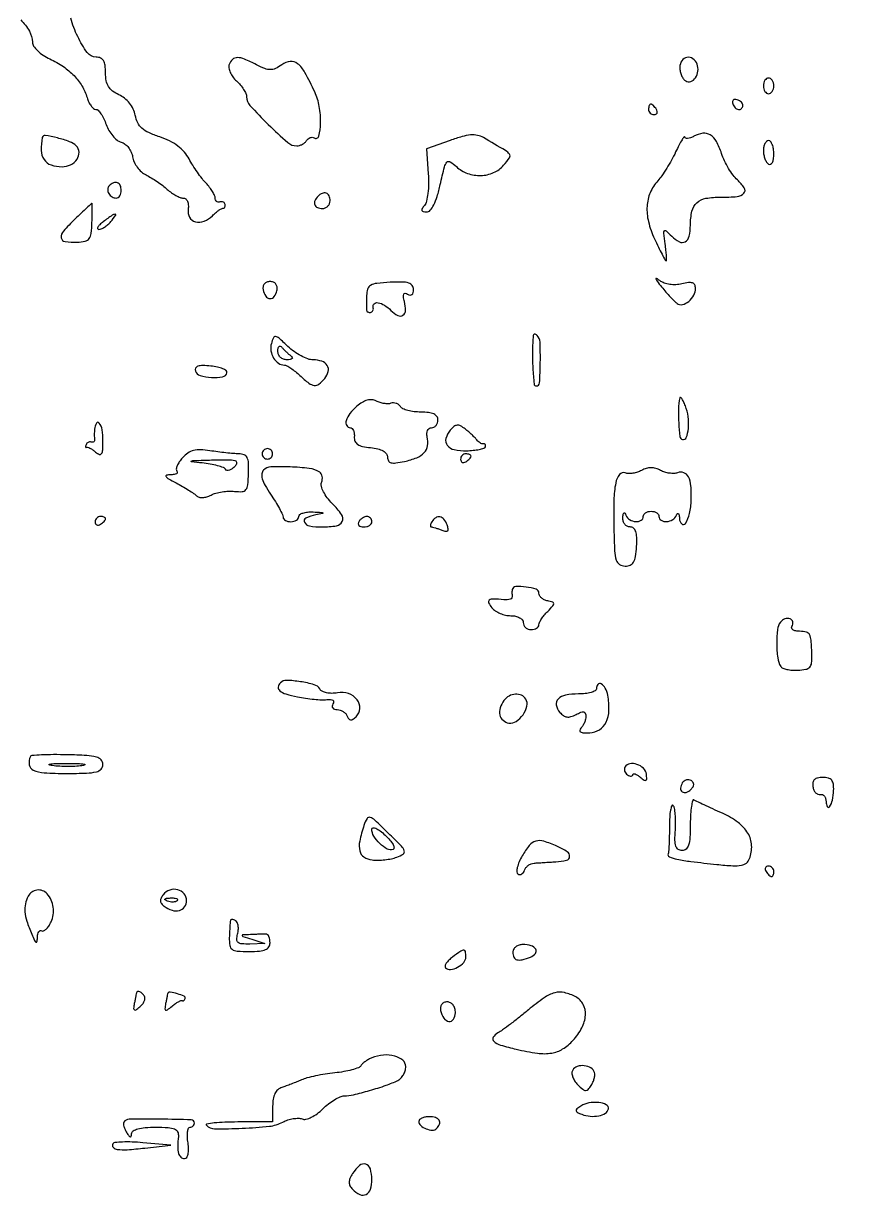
# Model space of a CAD drawing. Extents: x 0 to 5034, y 0 to 2560.
# Drawn here: x 2191.3 to 2348.9, y -0.1 to 224.5 of the extents above; entities that cross this region are included whole.
import ezdxf

# ---------------------------------------------------------------- set-up
doc = ezdxf.new("R2010")
doc.units = 0

msp = doc.modelspace()

# ---------------------------------------------------------------- linework, layer by layer
for points in [[(2033.325134, 261.316347, -0.000063), (2297.5, 260.550923, -0.001268)], [(2111, 364.633276, 0.000042), (2015.158689, 365.123298, 0.000766)], [(2190.743937, 225.128443, -0.070574), (2192.398769, 222.991081, -0.126755), (2192.977764, 220.863941, 0.149729), (2193.214694, 220.126428, 0.049025), (2193.963658, 219.24809, 0.043724), (2195.037226, 218.381058, 0.037245), (2196.302775, 217.660614, -0.037477), (2198.908625, 216.175567, -0.05271), (2200.956576, 214.456798, -0.057739), (2202.460995, 212.485597, -0.060259), (2203.449107, 210.25, 0.037564), (2203.784014, 209.38882, 0.048188), (2204.222596, 208.660937, 0.056445), (2204.69315, 208.157208, 0.178528), (2205.119407, 208, -0.201812), (2205.56521, 207.812424, -0.042906), (2206.11175, 207.148179, -0.038511), (2206.655775, 206.210555, -0.028341), (2207.114921, 205.100182, 0.046837), (2207.638814, 203.954942, 0.044921), (2208.372992, 202.909891, 0.048331), (2209.195319, 202.109299, 0.105297), (2209.978179, 201.715957, -0.100115), (2210.711533, 201.356861, -0.064365), (2211.384744, 200.686251, -0.061062), (2211.899112, 199.82191, -0.068305), (2212.165277, 198.890807, 0.074792), (2212.458523, 197.912915, 0.050148), (2213.06059, 196.910475, 0.049635), (2213.860086, 196.03534, 0.06772), (2214.743114, 195.436251, -0.021337), (2215.735227, 194.889677, -0.012803), (2216.866529, 194.161638, -0.012811), (2217.956819, 193.378245, -0.021728), (2218.821855, 192.661219, 0.030041), (2219.615316, 192.025461, 0.029861), (2220.480788, 191.487983, 0.031277), (2221.291993, 191.112509, 0.093008), (2221.891599, 191, -0.178716), (2222.343252, 190.833239, -0.114984), (2222.677818, 190.378626, -0.084548), (2222.844799, 189.686644, -0.053261), (2222.812858, 188.853863, 0.162369), (2223.085785, 187.329546, 0.206251), (2224.199794, 186.456183, 0.160164), (2225.854809, 186.554822, 0.102416), (2227.479158, 187.622015, -0.01823), (2228.073366, 188.174405, -0.023418), (2228.660172, 188.635172, -0.022269), (2229.173053, 188.967032, -0.150199), (2229.464286, 189.035714, 0.148787), (2229.660264, 189.081361, 0.125353), (2229.813259, 189.230804, 0.100934), (2229.89818, 189.46596, 0.069591), (2229.9, 189.75, 0.127463), (2229.79176, 190.016263, 0.117405), (2229.565, 190.20625, 0.103536), (2229.251308, 190.288796, 0.080654), (2228.9, 190.25, -0.110297), (2228.557014, 190.23241, -0.132333), (2228.264375, 190.367188, -0.125726), (2228.068905, 190.637591, -0.094222), (2228, 191, 0.110466), (2227.887112, 191.504728, 0.028286), (2227.485938, 192.244981, 0.027408), (2226.919823, 193.058435, 0.024798), (2226.25, 193.833978, -0.025817), (2225.472221, 194.738229, -0.01268), (2224.573437, 195.962254, -0.012545), (2223.701954, 197.283991, -0.017826), (2223, 198.503801, 0.060821), (2222.087792, 199.814477, 0.049906), (2220.829001, 200.967448, 0.045432), (2219.24556, 201.940485, 0.034803), (2217.366071, 202.714467, -0.026074), (2215.277384, 203.53229, -0.074708), (2213.972467, 204.376964, -0.096801), (2213.166892, 205.427498, -0.066042), (2212.6789, 206.855501, 0.062367), (2212.275908, 208.063603, 0.0559), (2211.575957, 209.184461, 0.055926), (2210.645482, 210.121951, 0.062554), (2209.562828, 210.78942, -0.052378), (2208.337198, 211.511142, -0.096527), (2207.558672, 212.361219, -0.092493), (2207.136443, 213.467585, -0.045059), (2207, 214.978561, 0.031014), (2206.909632, 216.434031, 0.104151), (2206.600439, 217.332109, 0.156808), (2206.040359, 217.82392, 0.102736), (2205.192448, 218, -0.240009), (2203.502712, 218.860684, -0.044431), (2201.652409, 221.949009, -0.045909), (2200.326024, 225.481184, -0.131563)]]:
    msp.add_lwpolyline(points, format="xyb")
for points in [[(2230.674428, 216.593956, 0.134474), (2230.608252, 215.928119, 0.061955), (2230.861061, 215.087185, 0.054849), (2231.368262, 214.212276, 0.05011), (2232.067439, 213.438968, -0.032668), (2232.806999, 212.676151, -0.033736), (2233.43231, 211.831292, -0.035825), (2233.868531, 211.02916, -0.107024), (2234, 210.421989, 0.187279), (2234.651961, 208.742422, 0.013557), (2238.172283, 205.094867, 0.013724), (2241.883541, 201.647245, 0.182265), (2243.60012, 201, 0.069755), (2244.137022, 201.07527, 0.052657), (2244.689933, 201.298542, 0.053386), (2245.17512, 201.627405, 0.078882), (2245.510081, 202.016312, -0.0791), (2245.811819, 202.366337, -0.090873), (2246.19424, 202.585413, -0.100774), (2246.596436, 202.641317, -0.123323), (2246.957097, 202.526516, 0.501588), (2247.853029, 202.880484, 0.062977), (2248.191998, 205.304927, 0.045957), (2247.934726, 208.566169, 0.066242), (2247.072582, 211.32522, 0.016754), (2245.187596, 215.04841, 0.095312), (2243.777391, 216.749363, 0.204646), (2242.380375, 217.15837, 0.123651), (2240.743712, 216.533043, -0.040789), (2239.528362, 215.821797, -0.113418), (2238.569292, 215.605239, -0.095064), (2237.511887, 215.812277, -0.023589), (2235.900565, 216.55142, 0.018916), (2233.59646, 217.63452, 0.098682), (2232.229642, 217.918519, 0.192559), (2231.328875, 217.566735, 0.113383)], [(2317, 216.059017, 0.051811), (2317.082438, 215.265592, 0.048325), (2317.326592, 214.486353, 0.051794), (2317.685717, 213.83473, 0.102866), (2318.111803, 213.430902, 0.232084), (2319.0864, 213.335595, 0.155335), (2319.983069, 214.041356, 0.118628), (2320.463938, 215.320371, 0.123085), (2320.300491, 216.659316, 0.147635), (2319.495746, 217.697161, 0.202189), (2318.355097, 217.951136, 0.20303), (2317.380451, 217.31184, 0.14849)], [(2333, 212.5, 0.064853), (2333.074694, 211.926543, 0.082425), (2333.29375, 211.440625, 0.098894), (2333.618646, 211.115568, 0.148195), (2334, 211, 0.148195), (2334.381354, 211.115568, 0.098894), (2334.70625, 211.440625, 0.082425), (2334.925306, 211.926543, 0.064853), (2335, 212.5, 0.064853), (2334.925306, 213.073457, 0.082425), (2334.70625, 213.559375, 0.098894), (2334.381354, 213.884432, 0.148195), (2334, 214, 0.148195), (2333.618646, 213.884432, 0.098894), (2333.29375, 213.559375, 0.082425), (2333.074694, 213.073457, 0.064853)], [(2311, 208, 0.105053), (2311.081062, 207.618444, 0.099167), (2311.311086, 207.29375, 0.09642), (2311.654762, 207.076123, 0.093332), (2312.059017, 207, 0.108972), (2312.413961, 207.078288, 0.182303), (2312.6254, 207.29375, 0.161196), (2312.656512, 207.6179, 0.082592), (2312.5, 208, 0.029505), (2312.231006, 208.382774, 0.035638), (2311.933975, 208.70625, 0.038439), (2311.65171, 208.934461, 0.151918), (2311.440983, 209, 0.210953), (2311.272352, 208.92554, 0.081139), (2311.129539, 208.70625, 0.061769), (2311.032345, 208.382849, 0.042167)], [(2327.15, 209.05, 0.104687), (2327.586752, 208.305209, 0.167686), (2328.227257, 207.955686, 0.239194), (2328.786965, 208.130242, 0.175736), (2329.075, 208.725, 0.149613), (2329.014704, 209.031991, 0.073742), (2328.775469, 209.354531, 0.062883), (2328.403407, 209.64317, 0.053161), (2327.95, 209.85, 0.089632), (2327.522225, 209.911576, 0.189618), (2327.22, 209.78, 0.189618), (2327.088424, 209.477775, 0.089632)], [(2194.875, 202.608408, 0.057732), (2194.65641, 200.110829, 0.142164), (2195.21354, 198.374415, 0.163163), (2196.546283, 197.35195, 0.082923), (2198.65383, 197, 0.114233), (2200.306532, 197.382579, 0.129903), (2201.532788, 198.443679, 0.161465), (2201.919213, 199.792834, 0.191304), (2201.382783, 200.996455, 0.105939), (2200.107073, 201.800546, 0.027134), (2197.761092, 202.5187, 0.020991), (2195.431511, 202.992951, 0.401449)], [(2273, 202.051257), (2268.5, 200.42727), (2268.818926, 195.649149, -0.021696), (2268.863651, 193.726861, -0.025177), (2268.734834, 191.901877, -0.025387), (2268.47294, 190.390472, -0.118142), (2268.084802, 189.60218, 0.03448), (2267.645218, 188.991349, 0.217811), (2267.598272, 188.620547, 0.27319), (2267.84528, 188.397511, 0.050312), (2268.481458, 188.333333, 0.220254), (2269.176056, 188.654909, 0.060007), (2269.859653, 189.689799, 0.042281), (2270.511582, 191.324981, 0.018678), (2271.104472, 193.576226, -0.005567), (2271.905116, 196.975837, -0.122251), (2272.377875, 197.871371, -0.368605), (2273.00582, 197.956966, -0.044829), (2274.19328, 197.034559, 0.101314), (2276.325815, 195.732699, 0.093624), (2278.860578, 195.325086, 0.095788), (2281.320571, 195.87068, 0.112243), (2283.244009, 197.281344, 0.027767), (2284.37113, 198.736835, 0.318623), (2284.361885, 199.421851, 0.101694), (2283.62465, 200.091917, 0.002164), (2279.371864, 202.587622, 0.084077), (2278.230728, 203.015325, 0.068813), (2276.927926, 203.085001, 0.048201), (2275.27475, 202.783651, 0.017429)], [(2319.689601, 202.846168, -0.035526), (2319.038987, 202.540521, -0.071053), (2318.486353, 202.413284, -0.126705), (2318.11881, 202.475483, -0.284494), (2317.966069, 202.70031, 0.689619), (2317.829251, 202.745793, 0.032788), (2317.43157, 202.187253, 0.019101), (2316.864436, 201.185111, 0.008607), (2316.194146, 199.830763, -0.015194), (2315.406724, 198.2911, -0.01255), (2314.47766, 196.698993, -0.012742), (2313.550907, 195.280801, -0.032829), (2312.791372, 194.321963, 0.082773), (2311.324414, 192.035293, 0.086714), (2310.709004, 189.433119, 0.075808), (2310.980673, 186.491379, 0.046642), (2312.131871, 183.201782, 0.00548), (2312.891762, 181.591053, 0.008761), (2313.579748, 180.234273, 0.003332), (2314.191028, 179.097766, 0.274246), (2314.355867, 179, 0.420528), (2314.459235, 179.105615, 0.008161), (2314.427467, 179.944917, 0.01439), (2314.34116, 180.983212, 0.008504), (2314.181497, 182.216738, -0.005277), (2313.900126, 184.285583, -0.208934), (2314.027766, 184.717534, -0.424694), (2314.349824, 184.739568, -0.012622), (2315.43531, 183.707547, 0.07377), (2316.903455, 182.618723, 0.261118), (2318.034539, 182.641323, 0.209998), (2318.782116, 183.675291, 0.05163), (2319.015313, 185.809017, -0.054534), (2319.323419, 188.484581, -0.15216), (2320.260951, 190.100905, -0.143593), (2321.991437, 190.953842, -0.04666), (2324.862765, 191.182458, 0.024403), (2327.955235, 191.290725, 0.18336), (2329.253527, 191.912248, 0.349299), (2329.345333, 192.935002, 0.063248), (2328.014064, 194.487272, -0.049626), (2327.19293, 195.393708, -0.024208), (2326.325789, 196.693064, -0.023741), (2325.546985, 198.144053, -0.0316), (2324.989277, 199.532491, 0.044408), (2323.991394, 201.844007, 0.129649), (2322.811619, 203.099917, 0.173516), (2321.394091, 203.409731, 0.095734)], [(2333, 200.059017, 0.046881), (2333.074077, 199.270704, 0.046318), (2333.29375, 198.50665, 0.050262), (2333.616444, 197.876024, 0.111412), (2334, 197.5, 0.253782), (2334.384801, 197.478234, 0.1651), (2334.712684, 197.794783, 0.083483), (2334.931329, 198.479336, 0.035659), (2335, 199.440983, 0.037227), (2334.926934, 200.420991, 0.055981), (2334.70625, 201.248289, 0.073461), (2334.383082, 201.813779, 0.230178), (2334, 202, 0.186414), (2333.618213, 201.852535, 0.089706), (2333.29375, 201.429836, 0.069539), (2333.073784, 200.801778, 0.049547)], [(2207.693853, 193.36052, 0.191124), (2207.401415, 192.683432, 0.139481), (2207.603969, 191.880661, 0.123736), (2208.230079, 191.235684, 0.139398), (2209.059017, 191, 0.156819), (2209.417907, 191.1154, 0.097386), (2209.723586, 191.440625, 0.079459), (2209.929934, 191.926402, 0.06085), (2210, 192.5, 0.103624), (2209.806289, 193.424643, 0.202875), (2209.269246, 193.932483, 0.1934), (2208.508765, 193.913511, 0.094876)], [(2247.666667, 191.333333, 0.091649), (2247.095775, 190.503522, 0.193059), (2247.066255, 189.735179, 0.206496), (2247.569797, 189.19498, 0.103678), (2248.5, 189, 0.099038), (2249.072457, 189.114514, 0.097945), (2249.559375, 189.440625, 0.097945), (2249.885486, 189.927543, 0.099038), (2250, 190.5, 0.103678), (2249.80502, 191.430203, 0.206496), (2249.264821, 191.933745, 0.193059), (2248.496478, 191.904225, 0.091649)], [(2201.114591, 186.959074, 0.022169), (2198.919877, 184.667176, 0.2087), (2198.516196, 183.397867, 0.345238), (2199.232907, 182.656409, 0.045347), (2201.573262, 182.546603, 0.045158), (2203.085017, 182.750401, 0.178336), (2203.858826, 183.254302, 0.132789), (2204.248767, 184.240345, 0.02108), (2204.396367, 186.333423, 0.002596), (2204.428798, 187.739794, 0.004334), (2204.439688, 188.923612, 0.000756), (2204.438671, 189.960578, 0.415207), (2204.398314, 190.000598, 0.187108), (2204.32794, 189.972831, 0.000342), (2203.391775, 189.106904, 0.002415), (2202.341872, 188.124975, 0.001485)], [(2206.55887, 186.468197, 0.02471), (2205.88326, 185.902629, 0.072188), (2205.501874, 185.431283, 0.229769), (2205.477506, 185.143477, 0.310313), (2205.686426, 185, 0.103938), (2206.183912, 185.104545, 0.040259), (2206.806871, 185.440625, 0.037668), (2207.444721, 185.926037, 0.038084), (2208, 186.5, 0.014927), (2208.919396, 187.677627, 0.622044), (2208.804062, 187.899208, 0.15118), (2208.250767, 187.714529, 0.00633)], [(2313.5, 173.982767, 0.008952), (2314.336601, 172.981459, 0.009361), (2315.196398, 172.025803, 0.009086), (2315.968727, 171.22858, 0.040309), (2316.466462, 170.807202, 0.219185), (2317.499499, 170.608108, 0.112996), (2318.700524, 171.212441, 0.096782), (2319.660588, 172.383756, 0.124041), (2320, 173.730853, 0.118113), (2319.843787, 174.382912, 0.199969), (2319.422908, 174.741601, 0.112472), (2318.65821, 174.808343, 0.027247), (2317.404347, 174.565349, -0.049083), (2316.243493, 174.392494, -0.048937), (2315.070022, 174.448944, -0.051887), (2314.001634, 174.72123, -0.076072), (2313.154347, 175.189707, 0.027511), (2312.53048, 175.618279, 0.682901), (2312.41176, 175.527764, 0.093685), (2312.632938, 175.08772, 0.006387)], [(2237.176676, 173.447179, 0.095633), (2237.687524, 172.225204, 0.231347), (2238.510529, 171.743606, 0.259838), (2239.318179, 172.117618, 0.110048), (2239.809629, 173.25, 0.075042), (2239.839187, 173.980358, 0.134068), (2239.620099, 174.535476, 0.143006), (2239.162207, 174.879439, 0.090288), (2238.5, 175, 0.089125), (2237.869802, 174.886768, 0.128059), (2237.407325, 174.563333, 0.131707), (2237.169492, 174.063175, 0.097115)], [(2257, 172.313139), (2257, 170.532609), (2257, 169.5, 0.157192), (2257.058843, 169.317454, 0.114794), (2257.220313, 169.17625, 0.091313), (2257.463217, 169.09902, 0.064657), (2257.75, 169.1, 0.127463), (2258.016263, 169.20824, 0.117405), (2258.20625, 169.435, 0.103536), (2258.288796, 169.748692, 0.080654), (2258.25, 170.1, -0.291088), (2258.448529, 170.751999, -0.225166), (2259.181854, 170.951606, -0.0958), (2260.41419, 170.476171, -0.056604), (2261.652048, 169.490809, 0.074037), (2262.961639, 168.520652, 0.271491), (2263.952725, 168.560727, 0.251924), (2264.454931, 169.465751, 0.067303), (2264.248596, 171.157368, -0.023353), (2264.045738, 172.11343, -0.139278), (2264.103353, 172.614887, -0.342811), (2264.371318, 172.768, -0.103411), (2264.842476, 172.597355, 0.100779), (2265.309253, 172.425541, 0.204567), (2265.681136, 172.521192, 0.165906), (2265.921701, 172.88309, 0.064551), (2266, 173.48706, 0.161228), (2265.746454, 174.252918, 0.160205), (2265.085387, 174.718579, 0.072654), (2263.811942, 174.912233, 0.014396), (2261.5, 174.859215, 0.014235), (2258.937717, 174.653313, 0.101909), (2257.761528, 174.274248, 0.190658), (2257.191073, 173.567538, 0.075725)], [(2238.74806, 163.144583, 0.103687), (2238.678024, 161.720582, 0.096339), (2239.178869, 160.346706, 0.105752), (2240.106134, 159.356098, 0.153103), (2241.241813, 159, -0.126891), (2241.694533, 158.883227, -0.021228), (2242.466951, 158.4125, -0.022078), (2243.346749, 157.765736, -0.017992), (2244.230375, 157, 0.020971), (2245.9361, 155.539542, 0.138822), (2246.963116, 155.117058, 0.199592), (2247.861671, 155.37507, 0.051156), (2248.963645, 156.456195, 0.109892), (2249.637947, 157.771191, 0.206391), (2249.460179, 158.930505, 0.17528), (2248.441564, 159.728493, 0.079543), (2246.745702, 160, -0.08772), (2245.738717, 160.178035, -0.034832), (2244.451968, 160.752075, -0.033134), (2243.117325, 161.580485, -0.035575), (2241.937107, 162.560255, 0.007472), (2240.227227, 164.150107, 0.139106), (2239.572729, 164.472469, 0.345259), (2239.135269, 164.242678, 0.041638)], [(2288.928571, 164.666667, 0.023833), (2288.753698, 161.710143, 0.017619), (2288.83172, 158.434038, 0.008787), (2289.064954, 155.395884, 0.386887), (2289.5, 155, 0.396359), (2290.120754, 155.583798, 0.011651), (2290.269753, 159.498631, 0.014435), (2290.214779, 163.38956, 0.187761), (2289.642857, 164.690476, 0.058369), (2289.391155, 164.889394, 0.147432), (2289.167857, 164.948661, 0.22461), (2289.008506, 164.866669, 0.137601)], [(2242.5, 160.776946, -0.111066), (2242.749502, 160.485745, -0.327207), (2242.71351, 160.239691, -0.159858), (2242.381294, 160.068396, -0.037587), (2241.75, 160.015313, -0.092982), (2241.077293, 160.13542, -0.098893), (2240.510203, 160.490372, -0.101386), (2240.132985, 161.027441, -0.102919), (2240, 161.666667, -0.043317), (2240.050454, 162.247958, -0.152297), (2240.220313, 162.577897, -0.297449), (2240.466001, 162.631514, -0.129577), (2240.75, 162.4283, 0.019542), (2241.109237, 162.02775, 0.01106), (2241.573437, 161.569889, 0.011028), (2242.062566, 161.128314, 0.017789)], [(2224.209551, 157.871347, 0.245953), (2225.120095, 156.99421, 0.057872), (2227.272921, 156.6274, 0.05913), (2229.405716, 156.76617, 0.290365), (2230.25, 157.55, 0.307477), (2230.113231, 157.937526, 0.061709), (2229.44041, 158.315333, 0.045988), (2228.411679, 158.629591, 0.02729), (2227.142884, 158.821347, 0.020013), (2225.597846, 158.907046, 0.082334), (2224.674135, 158.768473, 0.196384), (2224.253026, 158.413031, 0.203667)], [(2316.980053, 152.75, 0.041416), (2316.737249, 150.55967, 0.022626), (2316.784923, 147.855376, 0.014081), (2317.017512, 145.307382, 0.29696), (2317.483684, 144.75, 0.398327), (2318.235953, 145.123819, 0.066093), (2318.622689, 146.857372, 0.052783), (2318.581709, 149.137811, 0.064629), (2318.049533, 151.200339, 0.015646), (2317.684402, 152.033854, 0.039997), (2317.354735, 152.604162, 0.115578), (2317.121385, 152.815775, 0.509244)], [(2255.119708, 151.103822, 0.048433), (2253.797129, 149.711059, 0.093113), (2253.092699, 148.348257, 0.198923), (2253.187182, 147.419072, 0.275882), (2253.888889, 147, -0.19719), (2254.217201, 146.865282, -0.097087), (2254.475868, 146.485938, -0.072417), (2254.626653, 145.919827, -0.04877), (2254.638889, 145.25, 0.119282), (2254.770977, 144.422261, 0.148451), (2255.264947, 143.824282, 0.093745), (2256.212358, 143.425207, 0.028909), (2257.75, 143.186642, -0.033122), (2259.147232, 142.957801, -0.071155), (2260.162412, 142.563314, -0.10427), (2260.778662, 142.022288, -0.162026), (2261, 141.357186, 0.131034), (2261.184471, 140.665365, 0.204033), (2261.669649, 140.298755, 0.096344), (2262.59248, 140.250307, 0.018501), (2264.25, 140.546177, 0.041318), (2266.606956, 141.265538, 0.111682), (2268.040941, 142.24923, 0.149322), (2268.675127, 143.559943, 0.097659), (2268.606623, 145.25, -0.067061), (2268.53861, 145.919174, -0.101777), (2268.674599, 146.485938, -0.130201), (2268.988722, 146.860936, -0.154861), (2269.426953, 147, 0.120239), (2269.899788, 147.115374, 0.100704), (2270.302501, 147.440625, 0.091875), (2270.572972, 147.927079, 0.08123), (2270.666667, 148.5, 0.158753), (2270.451375, 149.160983, 0.128567), (2269.870947, 149.635472, 0.078864), (2268.868793, 149.915177, 0.028702), (2267.39235, 150, -0.029725), (2266.091188, 150.077423, -0.035814), (2264.888734, 150.309256, -0.038669), (2263.933523, 150.646461, -0.151279), (2263.467376, 151.052786, 0.091637), (2263.131423, 151.423433, 0.078674), (2262.667581, 151.67363, 0.078814), (2262.149946, 151.768006, 0.092535), (2261.658359, 151.687914, -0.084299), (2261.09782, 151.587156, -0.039659), (2260.36137, 151.638515, -0.037825), (2259.579056, 151.817168, -0.043451), (2258.869708, 152.106245, 0.095779), (2258.021659, 152.352723, 0.0885), (2257.117493, 152.275988, 0.072613), (2256.151407, 151.860481, 0.040848)], [(2204.881579, 146.75, 0.012922), (2204.844913, 146.21645, 0.010693), (2204.83273, 145.646875, 0.01084), (2204.844069, 145.123931, 0.028319), (2204.881579, 144.75, -0.103034), (2204.868579, 144.483506, -0.163194), (2204.744901, 144.29375, -0.156436), (2204.527132, 144.21196, -0.092935), (2204.25, 144.25, 0.099038), (2203.944686, 144.288153, 0.097945), (2203.646875, 144.20625, 0.097945), (2203.402666, 144.017143, 0.099038), (2203.25, 143.75, 0.029259), (2203.176492, 143.477248, 0.09908), (2203.175165, 143.29375, 0.30231), (2203.24039, 143.227477, 0.210921), (2203.346305, 143.25, -0.24944), (2203.562481, 143.279665, -0.032317), (2204.003219, 143.084355, -0.031492), (2204.53336, 142.763167, -0.021266), (2205.096305, 142.335037, 0.076794), (2205.812094, 141.90652, 0.364791), (2206.232523, 142.042788, 0.127893), (2206.455157, 142.753986, 0.012243), (2206.5, 144.585037, 0.040395), (2206.33475, 146.627119, 0.120691), (2205.790596, 147.908047, 0.536881), (2205.244653, 147.877132, 0.109015)], [(2273.020803, 146.525066, 0.105875), (2272.19052, 144.937076, 0.23913), (2272.45112, 143.642504, 0.175043), (2273.79566, 142.806776, 0.059505), (2276.122054, 142.595221, 0.017912), (2277.434319, 142.679324, 0.026014), (2278.581166, 142.854812, 0.024135), (2279.471607, 143.084189, 0.230373), (2279.75, 143.345221, 0.087133), (2279.797066, 143.588768, 0.155096), (2279.739092, 143.782569, 0.169945), (2279.585387, 143.895989, 0.108443), (2279.361803, 143.91459, -0.114634), (2279.072999, 143.942176, -0.054283), (2278.73136, 144.099671, -0.04973), (2278.393163, 144.351367, -0.049921), (2278.111803, 144.66459, 0.034832), (2277.768836, 145.070342, 0.011095), (2277.204629, 145.625408, 0.011014), (2276.546739, 146.217748, 0.012063), (2275.882679, 146.762331, 0.040054), (2274.990938, 147.349989, 0.147385), (2274.337627, 147.489201, 0.154621), (2273.734952, 147.241802, 0.045465)], [(2221.736207, 141.261006, 0.034561), (2221.118448, 140.475576, 0.051377), (2220.703403, 139.706195, 0.065427), (2220.53104, 139.061841, 0.233117), (2220.664485, 138.668848, -0.252884), (2220.739582, 138.417208, -0.220881), (2220.573838, 138.194665, -0.09007), (2220.107957, 138.042231, -0.033349), (2219.416667, 137.993839, 0.059828), (2218.680605, 137.903048, 0.525323), (2218.583533, 137.646055, 0.11248), (2219.052188, 137.217673, 0.009491), (2220.5, 136.43136, -0.009952), (2221.71476, 135.770165, -0.010407), (2222.884064, 135.070562, -0.01013), (2223.867969, 134.425593, -0.044514), (2224.403196, 133.984325, 0.13112), (2224.899052, 133.701935, 0.075682), (2225.586394, 133.628898, 0.063619), (2226.385169, 133.767888, 0.04805), (2227.207804, 134.111214, -0.054609), (2228.122448, 134.478961, -0.02945), (2229.310585, 134.737539, -0.02896), (2230.566453, 134.860382, -0.040158), (2231.696136, 134.814409, 0.043799), (2233.17253, 134.765075, 0.216148), (2233.892857, 135.13998, 0.143458), (2234.254439, 136.044755, 0.016579), (2234.391528, 138.250598, 0.018807), (2234.374043, 140.261215, 0.105308), (2234.102849, 141.296696, 0.188375), (2233.516658, 141.82385, 0.088941), (2232.5, 142.011604, -0.018788), (2231.493217, 142.054696, -0.006643), (2230.055964, 142.189667, -0.006583), (2228.479475, 142.379897, -0.007689), (2226.988389, 142.603163, 0.030247), (2225.182353, 142.790818, 0.073443), (2223.852765, 142.652624, 0.087778), (2222.766349, 142.160542, 0.058774)], [(2237, 142, 0.099038), (2237.076342, 141.618362, 0.097945), (2237.29375, 141.29375, 0.097945), (2237.618362, 141.076342, 0.099038), (2238, 141, 0.099038), (2238.381638, 141.076342, 0.097945), (2238.70625, 141.29375, 0.097945), (2238.923658, 141.618362, 0.099038), (2239, 142, 0.099038), (2238.923658, 142.381638, 0.097945), (2238.70625, 142.70625, 0.097945), (2238.381638, 142.923658, 0.099038), (2238, 143, 0.099038), (2237.618362, 142.923658, 0.097945), (2237.29375, 142.70625, 0.097945), (2237.076342, 142.381638, 0.099038)], [(2275, 140.940983, 0.108972), (2275.078288, 140.586039, 0.182303), (2275.29375, 140.3746, 0.161196), (2275.6179, 140.343488, 0.082592), (2276, 140.5, 0.029505), (2276.382774, 140.768994, 0.035638), (2276.70625, 141.066025, 0.038439), (2276.934461, 141.34829, 0.151918), (2277, 141.559017, 0.210953), (2276.92554, 141.727648, 0.081139), (2276.70625, 141.870461, 0.061769), (2276.382849, 141.967655, 0.042167), (2276, 142, 0.105053), (2275.618444, 141.918938, 0.099167), (2275.29375, 141.688914, 0.09642), (2275.076123, 141.345238, 0.093332)], [(2231.789427, 139.610665, -0.047859), (2231.258143, 139.138041, -0.080883), (2230.728082, 138.868806, -0.119485), (2230.285116, 138.837428, -0.213616), (2229.987024, 139.036169, 0.165794), (2229.566399, 139.376548, 0.021688), (2228.453546, 139.731027, 0.023304), (2227.05138, 140.042227, 0.017558), (2225.487024, 140.257401, -0.004743), (2223.434041, 140.486357, -0.805558), (2223.421728, 140.616954, -0.068524), (2224.067059, 140.728876, -0.001466), (2227.289427, 140.831897, -0.006296), (2230.496567, 140.884615, -0.067313), (2231.785212, 140.715382, -0.362547), (2232.087253, 140.283392, -0.167203)], [(2237.268781, 138.868781, 0.169445), (2236.929123, 138.165091, 0.099048), (2237.008031, 137.221796, 0.059139), (2237.539661, 135.961037, 0.019763), (2238.598808, 134.259261, -0.01044), (2239.51841, 132.841313, -0.013701), (2240.29465, 131.50754, -0.011198), (2240.88137, 130.373016, -0.114213), (2241, 129.860453, 0.169985), (2241.114928, 129.532167, 0.094401), (2241.440625, 129.252758, 0.074982), (2241.926205, 129.063791, 0.055417), (2242.5, 129, 0.064853), (2243.073457, 129.074694, 0.082425), (2243.559375, 129.29375, 0.098894), (2243.884432, 129.618646, 0.148195), (2244, 130, -0.249675), (2244.198864, 130.373419, -0.072061), (2244.807813, 130.666247, -0.053976), (2245.696565, 130.843178, -0.034549), (2246.75, 130.863818, -0.002047), (2248.401331, 130.775265, -0.200802), (2248.607621, 130.674595, -0.574721), (2248.568679, 130.558172, -0.00362), (2247.25, 130.294267, 0.059158), (2245.372156, 129.695937, 0.429582), (2245.095388, 128.894897, 0.237414), (2246.071542, 128.189461, 0.039916), (2248.440983, 128, 0.039091), (2251.249873, 128.219939, 0.254496), (2252.33533, 129.053178, 0.265147), (2252.200675, 130.386171, 0.041613), (2250.429188, 132.479903, -0.035132), (2249.470848, 133.583286, -0.043051), (2248.747017, 134.740689, -0.048569), (2248.334537, 135.786223, -0.162692), (2248.366402, 136.512445, 0.065014), (2248.507655, 137.098375, 0.07141), (2248.486722, 137.681864, 0.080681), (2248.313004, 138.173812, 0.129912), (2248.008926, 138.494483, 0.107205), (2246.017749, 139.198791, 0.022891), (2242.338017, 139.496061, 0.019296), (2238.665538, 139.482288, 0.187932)], [(2309.663438, 138.831527, -0.048058), (2308.880905, 138.487533, -0.041403), (2308.006995, 138.277962, -0.04344), (2307.17592, 138.223214, -0.086556), (2306.530961, 138.349746, 0.333721), (2305.438065, 138.03809, 0.113325), (2304.716629, 136.436029, 0.044523), (2304.359913, 133.159517, 0.009828), (2304.361039, 127.502104, 0.006855), (2304.498645, 123.403847, 0.062401), (2304.803811, 121.646259, 0.176922), (2305.428642, 120.818811, 0.144174), (2306.5, 120.502104, 0.095929), (2307.505264, 120.695667, 0.165729), (2308.144234, 121.244842, 0.098142), (2308.51657, 122.308565, 0.021422), (2308.707849, 124.25, 0.020792), (2308.732318, 126.024164, 0.073623), (2308.534841, 127.142572, 0.13973), (2308.110072, 127.764238, 0.17519), (2307.457849, 128, -0.121071), (2306.908079, 128.135103, -0.105769), (2306.451434, 128.514062, -0.096173), (2306.159112, 129.081658, -0.082415), (2306.078947, 129.75, -0.021021), (2306.137165, 130.416573, -0.185333), (2306.275306, 130.672067, -0.449116), (2306.45138, 130.648042, -0.051902), (2306.662281, 130.25, 0.161605), (2307.378475, 129.406519, 0.118456), (2308.555724, 129.028666, 0.152487), (2309.579683, 129.266132, 0.266094), (2310, 130, -0.148195), (2310.115568, 130.381354, -0.098894), (2310.440625, 130.70625, -0.082425), (2310.926543, 130.925306, -0.064853), (2311.5, 131, -0.064853), (2312.073457, 130.925306, -0.082425), (2312.559375, 130.70625, -0.098894), (2312.884432, 130.381354, -0.148195), (2313, 130, 0.266094), (2313.420317, 129.266132, 0.152487), (2314.444276, 129.028666, 0.118456), (2315.621525, 129.406519, 0.161605), (2316.337719, 130.25, -0.089447), (2316.535525, 130.564144, -0.454539), (2316.717133, 130.56, -0.140713), (2316.860666, 130.234354, -0.023778), (2316.921053, 129.55, 0.194539), (2317.366406, 128.5653, 0.475149), (2318.047826, 128.651177, 0.084586), (2318.845998, 130.595587, 0.045826), (2319.179951, 133.166707, 0.0296), (2319.121078, 135.891018, 0.097072), (2318.635596, 137.61612, 0.192428), (2317.753827, 138.393751, 0.17911), (2316.546116, 138.379323, -0.084617), (2315.880091, 138.245993, -0.042344), (2315.019943, 138.294121, -0.040442), (2314.114371, 138.497929, -0.047332), (2313.302318, 138.838204, 0.055518), (2312.382592, 139.206061, 0.067951), (2311.465724, 139.32953, 0.068712), (2310.557551, 139.202435, 0.058555)], [(2205, 128.940983, 0.108972), (2205.078288, 128.586039, 0.182303), (2205.29375, 128.3746, 0.161196), (2205.6179, 128.343488, 0.082592), (2206, 128.5, 0.029505), (2206.382774, 128.768994, 0.035638), (2206.70625, 129.066025, 0.038439), (2206.934461, 129.34829, 0.151918), (2207, 129.559017, 0.210953), (2206.92554, 129.727648, 0.081139), (2206.70625, 129.870461, 0.061769), (2206.382849, 129.967655, 0.042167), (2206, 130, 0.105053), (2205.618444, 129.918938, 0.099167), (2205.29375, 129.688914, 0.09642), (2205.076123, 129.345238, 0.093332)], [(2255.5, 129, 0.139169), (2255.392057, 128.620352, 0.191142), (2255.521475, 128.29375, 0.138808), (2255.889346, 128.073267, 0.066118), (2256.440983, 128, 0.062283), (2257.037096, 128.074545, 0.080552), (2257.542039, 128.29375, 0.097988), (2257.879982, 128.618621, 0.153634), (2258, 129, 0.092995), (2257.928382, 129.381732, 0.096318), (2257.723586, 129.70625, 0.099231), (2257.418051, 129.923444, 0.105429), (2257.059017, 130, 0.089642), (2256.653442, 129.926698, 0.053229), (2256.2129, 129.70625, 0.051032), (2255.806203, 129.382515, 0.06081)], [(2269.5, 129, 0.033138), (2269.296571, 128.61614, 0.070413), (2269.2037, 128.29375, 0.136025), (2269.231122, 128.084818, 0.30111), (2269.359196, 128, -0.062138), (2269.634806, 127.965616, -0.009723), (2270.16422, 127.820419, -0.010686), (2270.784617, 127.622718, -0.009136), (2271.429553, 127.388659, 0.039372), (2272.167222, 127.170373, 0.257249), (2272.523931, 127.278601, 0.251847), (2272.627776, 127.640817, 0.038064), (2272.404352, 128.388659, 0.074495), (2271.798782, 129.458374, 0.176678), (2271.033586, 129.935144, 0.207053), (2270.229684, 129.771453, 0.102358)], [(2284.881579, 116, 0.044605), (2284.845695, 115.751488, 0.017782), (2284.839254, 115.406993, 0.01743), (2284.85863, 115.032693, 0.020992), (2284.903786, 114.68338, -0.233229), (2284.816158, 114.387283, -0.11392), (2284.482518, 114.160038, -0.075058), (2283.940964, 114.038231, -0.043431), (2283.272207, 114.048534, 0.015202), (2281.275359, 114.192177, 0.161282), (2280.501488, 113.970987, 0.376499), (2280.369982, 113.461115, 0.056303), (2281, 112.5, 0.077115), (2281.649764, 111.925329, 0.044437), (2282.57761, 111.440625, 0.043151), (2283.620767, 111.110678, 0.055078), (2284.622445, 111, -0.053689), (2285.535311, 110.901696, -0.074273), (2286.304208, 110.6098, -0.094417), (2286.818517, 110.177154, -0.172467), (2287, 109.666667, 0.111732), (2287.115099, 109.158026, 0.100101), (2287.440625, 108.725, 0.094518), (2287.927262, 108.434507, 0.087646), (2288.5, 108.333333, 0.058402), (2289.073686, 108.400571, 0.077507), (2289.559375, 108.599107, 0.096186), (2289.884773, 108.892978, 0.16253), (2290, 109.238095, -0.116014), (2290.107563, 109.695434, -0.028565), (2290.493087, 110.370164, -0.027704), (2291.036084, 111.112381, -0.024604), (2291.678593, 111.821429, 0.010058), (2292.692602, 112.87706, 0.188479), (2292.857185, 113.298157, 0.330021), (2292.64579, 113.583549, 0.026367), (2291.678593, 113.823324, -0.064157), (2291.036882, 114.034858, -0.070795), (2290.493087, 114.39732, -0.080214), (2290.126413, 114.849419, -0.131082), (2290, 115.323324, 0.326245), (2289.472459, 116.045773, 0.04451), (2287.536156, 116.479588, 0.044709), (2285.559683, 116.562814, 0.334434)], [(2336.254988, 109.73899, 0.140096), (2335.684165, 108.337006, 0.029065), (2335.549379, 105.652403, 0.030441), (2335.73671, 102.934288, 0.106374), (2336.32216, 101.287752, 0.16113), (2336.708792, 100.963608, 0.039583), (2337.512223, 100.715898, 0.03646), (2338.5263, 100.56569, 0.029487), (2339.626895, 100.548951, 0.036403), (2341.101291, 100.721533, 0.155439), (2341.870236, 101.139322, 0.161688), (2342.238878, 101.914145, 0.040269), (2342.3, 103.335172, 0.007734), (2342.142696, 106.301789, 0.100273), (2341.850801, 107.363413, 0.221522), (2341.23163, 107.850531, 0.057712), (2339.940983, 108, -0.044221), (2339.192004, 108.066371, -0.096188), (2338.655805, 108.273452, -0.17435), (2338.416021, 108.5791, -0.221933), (2338.457295, 108.930902, 0.19079), (2338.61339, 109.805959, 0.260301), (2338.101737, 110.401444, 0.183511), (2337.129926, 110.390454, 0.133654)], [(2240.475661, 98.142328, 0.168459), (2240.083068, 97.332936, 0.255376), (2240.368196, 96.623673, 0.10016), (2241.526951, 96.007325, 0.021388), (2243.75, 95.448155, 0.014163), (2245.322099, 95.169665, 0.013204), (2246.94461, 94.973041, 0.013312), (2248.394842, 94.874902, 0.042952), (2249.359311, 94.918241, -0.043341), (2250.079887, 94.950059, -0.143476), (2250.524914, 94.798865, -0.252889), (2250.675646, 94.496831, -0.13101), (2250.550294, 94.081377, 0.115835), (2250.41258, 93.669856, 0.185487), (2250.511769, 93.317654, 0.155767), (2250.843351, 93.080723, 0.078001), (2251.35765, 93, -0.077664), (2251.956029, 92.90649, -0.066033), (2252.534487, 92.632812, -0.067934), (2253.006155, 92.227856, -0.093836), (2253.291667, 91.75, 0.066934), (2253.576131, 91.210351, 0.225732), (2253.915476, 91.021429, 0.169564), (2254.350393, 91.142715, 0.03645), (2254.967641, 91.642641, 0.192616), (2255.699098, 93.210195, 0.180147), (2255.174111, 94.904634, 0.146943), (2253.531772, 96.082277, 0.130525), (2251.429041, 96.231186, -0.043772), (2250.332868, 96.119658, -0.055854), (2249.322716, 96.218649, -0.065792), (2248.515522, 96.504793, -0.137139), (2248.028836, 96.953343, 0.186961), (2246.945769, 97.772547, 0.030455), (2244.325247, 98.350364, 0.029777), (2241.662551, 98.608379, 0.208563)], [(2301, 97, -0.275259), (2300.770364, 96.614478, -0.053437), (2299.989211, 96.29375, -0.043243), (2298.877484, 96.072564, -0.027497), (2297.559017, 96, 0.045095), (2295.089756, 95.776842, 0.151823), (2293.668861, 95.034211, 0.254915), (2293.330808, 93.895769, 0.121131), (2294.018915, 92.477208, 0.065097), (2294.685654, 91.858486, 0.121205), (2295.367144, 91.588801, 0.109772), (2296.143193, 91.653427, 0.047447), (2297.105005, 92.056197, -0.025634), (2298.037006, 92.495125, -0.140079), (2298.585074, 92.555956, -0.262713), (2298.891311, 92.307491, -0.094116), (2299, 91.735184, -0.061225), (2298.928337, 91.152137, -0.039095), (2298.711466, 90.503676, -0.038897), (2298.393863, 89.891606, -0.05731), (2298.017756, 89.417756, 0.162722), (2297.817179, 89.015732, 0.322207), (2297.974629, 88.715678, 0.105615), (2298.599147, 88.553749, 0.021753), (2299.743038, 88.554035, 0.133757), (2301.593658, 89.146192, 0.138044), (2302.861798, 90.589675, 0.104174), (2303.411377, 92.846475, 0.054111), (2303.187819, 95.75, 0.07197), (2302.719793, 97.122427, 0.145863), (2301.939199, 97.940385, 0.361767), (2301.302817, 97.827766, 0.177171)], [(2283.311092, 94.75, 0.082988), (2282.577636, 93.327318, 0.132522), (2282.513904, 91.969423, 0.162788), (2283.124188, 90.949823, 0.141679), (2284.261285, 90.432157, 0.185809), (2285.649575, 90.745083, 0.092488), (2286.95901, 92.02392, 0.094133), (2287.702983, 93.667508, 0.200348), (2287.487227, 95.020667, 0.149347), (2286.660815, 95.746539, 0.122847), (2285.500808, 95.957321, 0.111069), (2284.28292, 95.59925, 0.105896)], [(2192.58889, 84, 0.142704), (2192.387311, 82.442406, 0.249951), (2193.148608, 81.429784, 0.094645), (2195.231605, 80.903346, 0.014706), (2199.5, 80.777778, 0.007496), (2203.363986, 80.835709, 0.052558), (2205.228504, 81.088963, 0.141697), (2206.146873, 81.616667, 0.194326), (2206.5, 82.490951, 0.192961), (2206.14918, 83.366147, 0.136563), (2205.229353, 83.913621, 0.052915), (2203.382432, 84.211104, 0.008091), (2199.653755, 84.352062, 0.006897), (2197.013633, 84.372687, 0.010953), (2194.754375, 84.309668, 0.005058), (2192.867459, 84.196491, 0.279068)], [(2202.767909, 82.285474, -0.024559), (2201.487453, 82.154945, -0.012695), (2199.878422, 82.111345, -0.01259), (2198.218327, 82.150328, -0.018638), (2196.767909, 82.275269, -0.069146), (2196.205163, 82.425738, -0.756877), (2196.222448, 82.564056, -0.031761), (2197.352754, 82.662864, -0.005499), (2199.5, 82.690131, -0.005888), (2201.655786, 82.668409, -0.025342), (2202.934948, 82.575472, -0.556092), (2203.000181, 82.434198, -0.212532)], [(2306.487659, 81.980032, 0.11997), (2306.367385, 81.61064, 0.100694), (2306.418751, 81.200977, 0.091961), (2306.634841, 80.813618, 0.08142), (2306.983688, 80.510081, 0.047815), (2307.373526, 80.317898, 0.1041), (2307.701458, 80.266654, 0.181382), (2307.913567, 80.359172, 0.202874), (2308, 80.563428, -0.353955), (2308.124404, 80.717145, -0.137514), (2308.417039, 80.698598, -0.062113), (2308.874209, 80.471711, -0.027003), (2309.419707, 80.066637, 0.020745), (2310.169066, 79.495504, 0.26771), (2310.506256, 79.466229, 0.30414), (2310.670821, 79.738446, 0.024748), (2310.586578, 80.611064, 0.163003), (2310.00755, 81.754093, 0.114599), (2308.769116, 82.514298, 0.126144), (2307.413431, 82.611221, 0.212524)], [(2317.468963, 78.949781, 0.116221), (2317.141241, 77.967994, 0.258096), (2317.448742, 77.268926, 0.251496), (2318.214666, 77.146534, 0.113251), (2319.103799, 77.703799, 0.053431), (2319.515485, 78.214314, 0.136091), (2319.655459, 78.664644, 0.169261), (2319.531428, 79.059296, 0.094625), (2319.156231, 79.403444, 0.105525), (2318.716563, 79.560607, 0.099247), (2318.240657, 79.529717, 0.096292), (2317.801911, 79.315254, 0.09291)], [(2342.47132, 78.25, 0.062947), (2342.667125, 77.599475, 0.08443), (2343.007374, 77.0875, 0.10429), (2343.434207, 76.790478, 0.156324), (2343.882837, 76.75, -0.15482), (2344.307845, 76.712911, -0.127892), (2344.671833, 76.436979, -0.100389), (2344.916748, 75.951994, -0.066982), (2345, 75.333333, 0.127346), (2345.237994, 74.414051, 0.560836), (2345.682644, 74.395414, 0.095413), (2346.222979, 75.672765, 0.041571), (2346.456921, 77.507233, 0.042765), (2346.405313, 78.743219, 0.143331), (2346.084066, 79.478457, 0.161458), (2345.444743, 79.873945, 0.058525), (2344.371506, 80, 0.050343), (2343.387168, 79.90064, 0.136609), (2342.768365, 79.584174, 0.165841), (2342.472306, 79.039435, 0.084143)], [(2319, 71.059017, -0.013298), (2318.931914, 68.499512, -0.062303), (2318.672096, 67.05227, -0.135634), (2318.181224, 66.289302, -0.184417), (2317.423531, 66, -0.152533), (2316.687466, 66.229897, -0.16396), (2316.238693, 66.832262, -0.079543), (2316.058966, 67.971092, -0.017464), (2316.132796, 69.957402, 0.017693), (2316.190333, 71.524692, 0.022959), (2316.126248, 72.960664, 0.021576), (2315.969667, 74.125222, 0.153335), (2315.709265, 74.624069, 0.541487), (2315.436941, 74.566831, 0.048467), (2315.208346, 73.754154, 0.030038), (2315.049871, 72.409146, 0.014308), (2315, 70.666667, -0.004962), (2314.981786, 68.831417, -0.006774), (2314.926562, 67.178524, -0.004618), (2314.848929, 65.798139, -0.074981), (2314.75, 65.345329, 0.409266), (2314.986351, 64.804724, 0.042651), (2316.447043, 64.35855, 0.022353), (2319.123351, 63.908774, 0.004122), (2324.095104, 63.341749, 0.010555), (2327.147966, 63.084073, 0.059905), (2328.773705, 63.176141, 0.126602), (2329.733003, 63.613893, 0.131862), (2330.344212, 64.45462, 0.105034), (2330.746144, 66.991865, 0.12255), (2330.035845, 69.320382, 0.099949), (2328.153715, 71.384979, 0.052177), (2325.13468, 73.146189, -0.001687), (2323.304876, 73.979215, -0.002219), (2321.641125, 74.752392, -0.001612), (2320.251858, 75.410999, -0.021256), (2319.75, 75.677665, 0.489588), (2319.457889, 75.561113, 0.02991), (2319.220313, 74.502589, 0.026282), (2319.053373, 72.968983, 0.01397)], [(2256.491595, 70.820944, 0.028259), (2255.670987, 67.823631, 0.110798), (2255.689983, 65.917806, 0.191017), (2256.485753, 64.774737, 0.117728), (2258.045544, 64.203986, 0.034543), (2259.177254, 64.150363, 0.022234), (2260.488466, 64.237255, 0.022342), (2261.769952, 64.437897, 0.038601), (2262.807056, 64.732922, 0.056807), (2264.008939, 65.340122, 0.346264), (2264.215215, 65.956764, 0.108395), (2263.648991, 66.860275, 0.005385), (2261.153737, 69.34988, 0.004903), (2258.552011, 71.841026, 0.11253), (2257.668178, 72.358599, 0.353588), (2257.074795, 72.125651, 0.048346)], [(2262.068393, 66.189464, -0.212785), (2260.955323, 66.298408, -0.062356), (2259.545892, 67.350935, -0.060959), (2258.380363, 68.783303, -0.141247), (2258, 70.102885, -0.376539), (2258.226962, 70.361535, -0.13976), (2258.746184, 70.284441, -0.058369), (2259.568059, 69.789853, -0.023968), (2260.559465, 68.944136, -0.026411), (2261.46704, 67.99648, -0.052512), (2262.058492, 67.143098, -0.090795), (2262.267912, 66.511229, -0.361629)], [(2286.809335, 65.016023, 0.027788), (2286.223724, 63.839214, 0.042995), (2285.866534, 62.762251, 0.052468), (2285.756554, 61.917537, 0.266517), (2285.973925, 61.516115, 0.138605), (2286.332368, 61.413773, 0.130628), (2286.700539, 61.51058, 0.108551), (2287.022789, 61.800807, 0.075048), (2287.246509, 62.239528, -0.089068), (2287.511813, 62.725836, -0.064628), (2287.95781, 63.153687, -0.0634), (2288.508603, 63.461004, -0.077793), (2289.08192, 63.593444, -0.002047), (2289.810845, 63.642838, -0.000661), (2290.891251, 63.710173, -0.000659), (2292.09315, 63.781896, -0.000739), (2293.25, 63.847686, 0.04411), (2295.29319, 64.1429, 0.329007), (2295.890089, 64.846645, 0.273179), (2295.431441, 65.759449, 0.036093), (2293.452947, 66.839485, 0.03284), (2290.971065, 67.778976, 0.141964), (2289.411089, 67.801084, 0.155695), (2288.162436, 66.988736, 0.041974)], [(2333.5, 62, 0.029505), (2333.768994, 61.617226, 0.035638), (2334.066025, 61.29375, 0.038439), (2334.34829, 61.065539, 0.151918), (2334.559017, 61, 0.210953), (2334.727648, 61.07446, 0.081139), (2334.870461, 61.29375, 0.061769), (2334.967655, 61.617151, 0.042167), (2335, 62, 0.105053), (2334.918938, 62.381556, 0.099167), (2334.688914, 62.70625, 0.09642), (2334.345238, 62.923877, 0.093332), (2333.940983, 63, 0.108972), (2333.586039, 62.921712, 0.182303), (2333.3746, 62.70625, 0.161196), (2333.343488, 62.3821, 0.082592)], [(2192.159716, 57.240048, 0.067336), (2191.637629, 55.777472, 0.075739), (2191.55231, 54.287687, 0.05524), (2191.924804, 52.490316, 0.019115), (2192.842163, 50, 0.008979), (2193.370051, 48.78254, 0.146166), (2193.659789, 48.450431, 0.535539), (2193.858488, 48.53921, 0.03307), (2193.936614, 49.309017, -0.042095), (2194.015658, 49.969191, -0.088402), (2194.206507, 50.447499, -0.159503), (2194.471196, 50.669748, -0.238286), (2194.766389, 50.64438, 0.253688), (2195.13492, 50.623469, 0.07979), (2195.606509, 50.945724, 0.057503), (2196.104673, 51.540517, 0.035759), (2196.550166, 52.335363, 0.145039), (2196.979513, 55.151478, 0.149437), (2195.795822, 57.709117, 0.247274), (2193.857284, 58.4296, 0.245904)], [(2218.031357, 57.537783, 0.059128), (2217.617012, 56.897852, 0.138195), (2217.514766, 56.341767, 0.14386), (2217.718811, 55.828785, 0.066181), (2218.237669, 55.321326, 0.084789), (2219.728649, 54.558422, 0.139054), (2221.136446, 54.519784, 0.17962), (2222.119686, 55.198749, 0.153949), (2222.5, 56.404671, 0.170357), (2222.035883, 57.727331, 0.163308), (2220.838942, 58.498071, 0.147205), (2219.317217, 58.431108, 0.136281)], [(2220.729167, 56.395833, -0.126455), (2220.402231, 56.202593, -0.060344), (2219.916927, 56.123424, -0.05415), (2219.359369, 56.160852, -0.051402), (2218.8125, 56.316886, -0.054073), (2218.395823, 56.538436, -0.470617), (2218.37858, 56.720685, -0.168741), (2218.670344, 56.862007, -0.018894), (2219.416667, 56.921053, -0.028489), (2220.112848, 56.910055, -0.077125), (2220.592839, 56.799335, -0.208169), (2220.77538, 56.614691, -0.296942)], [(2230.9, 52.559017, 0.026029), (2230.855788, 52.20707, 0.002749), (2230.8, 51.380878, 0.003393), (2230.745607, 50.395374, 0.002717), (2230.7, 49.333333, 0.044224), (2230.777752, 47.807346, 0.209415), (2231.226404, 47.079114, 0.136619), (2232.202309, 46.740241, 0.015666), (2234.55, 46.666667, 0.019466), (2236.5096, 46.742987, 0.080529), (2237.6575, 47.022152, 0.152939), (2238.27032, 47.541265, 0.142062), (2238.5, 48.333333, 0.043059), (2238.444951, 48.97138, 0.062763), (2238.279687, 49.510417, 0.082352), (2238.036727, 49.875503, 0.207732), (2237.75, 50, 0.006952), (2237.325293, 49.994095, 0.001352), (2236.559375, 49.970719, 0.001437), (2235.666412, 49.93848, 0.001328), (2234.75, 49.90032, 0.003158), (2233.253669, 49.824556, 0.47836), (2233.166136, 49.702338, 0.25058), (2233.314061, 49.547293, 0.001977), (2235, 49), (2237.5, 48.19936), (2234.633369, 48.09968, -0.023655), (2233.103406, 48.118871, -0.156552), (2232.39993, 48.392069, -0.233537), (2232.140571, 48.956195, -0.057028), (2232.289489, 49.999004, 0.046215), (2232.422423, 50.805232, 0.054994), (2232.392509, 51.575304, 0.064046), (2232.21553, 52.198685, 0.15438), (2231.90612, 52.558021, 0.048663), (2231.551678, 52.73201, 0.089761), (2231.236798, 52.789319, 0.140772), (2231.012322, 52.725082, 0.21193)], [(2285, 46.5, 0.108576), (2285.206455, 45.560474, 0.224047), (2285.770045, 45.088296, 0.12721), (2286.777787, 45.084776, 0.029218), (2288.412469, 45.604785, 0.13459), (2289.335003, 46.283056, 0.314863), (2289.38312, 47.095272, 0.185148), (2288.496145, 47.774815, 0.072024), (2286.940983, 48, 0.075715), (2286.199409, 47.887055, 0.089148), (2285.570164, 47.559375, 0.100726), (2285.149516, 47.07204, 0.128528)], [(2273.442702, 45.581761, 0.03361), (2272.743354, 44.99442, 0.055583), (2272.250696, 44.402323, 0.078326), (2272.019871, 43.89447, 0.270219), (2272.108444, 43.558222, 0.229437), (2273.066221, 43.225518, 0.092225), (2274.424654, 43.646721, 0.087805), (2275.594, 44.553798, 0.186074), (2276, 45.606989, 0.036869), (2275.923557, 46.642265, 0.374478), (2275.620759, 46.900828, 0.148947), (2275.051043, 46.721103, 0.007517)], [(2212.923489, 38.75, 0.022627), (2212.879465, 38.578838, 0.001278), (2212.768639, 38.042982, 0.001959), (2212.640817, 37.40412, 0.001435), (2212.503782, 36.694193, 0.020367), (2212.366074, 35.76469, 0.292577), (2212.508535, 35.479244, 0.295382), (2212.825868, 35.490613, 0.020624), (2213.569283, 36.057499, 0.053729), (2214.06743, 36.570492, 0.066817), (2214.403198, 37.143652, 0.080372), (2214.533867, 37.6868, 0.158628), (2214.429973, 38.113307, 0.058821), (2214.014609, 38.636426, 0.095878), (2213.545492, 38.951231, 0.167479), (2213.158717, 38.977568, 0.257983)], [(2218.923489, 38.661516, 0.056443), (2218.882259, 38.540999, 0.001668), (2218.768639, 38.016989, 0.003315), (2218.640833, 37.397824, 0.002279), (2218.503782, 36.694193, 0.018576), (2218.354126, 35.708403, 0.336466), (2218.507008, 35.450805, 0.262036), (2218.841923, 35.493401, 0.013419), (2219.733988, 36.194193, -0.018965), (2220.361982, 36.676369, -0.028518), (2220.94693, 37.042982, -0.027647), (2221.432186, 37.275924, -0.260021), (2221.653695, 37.25, 0.17767), (2221.805361, 37.207436, 0.130273), (2221.97171, 37.265747, 0.094466), (2222.128787, 37.422577, 0.058323), (2222.25, 37.654671, 0.401949), (2222.072528, 38.074912, 0.028239), (2220.756653, 38.555797, 0.027507), (2219.375215, 38.892257, 0.340378)], [(2287.988188, 35.490131, -0.005696), (2286.259888, 34.079294, -0.006125), (2284.540851, 32.742468, -0.00582), (2283.038411, 31.630637, -0.028817), (2282.151905, 31.065134, 0.120018), (2281.24786, 30.224451, 0.372647), (2281.347951, 29.462469, 0.109802), (2282.655983, 28.734161, 0.015319), (2285.670776, 27.936414, 0.022096), (2289.739482, 27.179793, 0.074029), (2292.444552, 27.20174, 0.101377), (2294.545346, 27.987609, 0.065935), (2296.547749, 29.646023, 0.067079), (2298.234169, 32.041271, 0.104707), (2298.906609, 34.46305, 0.13454), (2298.476811, 36.527203, 0.152833), (2297.065741, 37.964816, 0.065889), (2294.894051, 38.781773, 0.124226), (2293.033593, 38.746488, 0.086636), (2290.977211, 37.780922, 0.021046)], [(2271.176676, 35.332866, 0.100818), (2271.769787, 33.900237, 0.210781), (2272.770795, 33.270086, 0.297834), (2273.642779, 33.672718, 0.14074), (2274, 34.916667, 0.066422), (2273.888599, 35.751548, 0.09567), (2273.561201, 36.41896, 0.111791), (2273.054646, 36.84677, 0.12024), (2272.426676, 37, 0.099154), (2271.820192, 36.878535, 0.133817), (2271.380696, 36.53647, 0.126354), (2271.159635, 36.00171, 0.083236)], [(2258, 26.292888, 0.034015), (2257.381607, 25.998467, 0.027808), (2256.763928, 25.604334, 0.028655), (2256.235001, 25.175867, 0.063336), (2255.898479, 24.781283, -0.160019), (2255.417788, 24.397468, -0.02198), (2254.181601, 23.998065, -0.023406), (2252.626826, 23.647532, -0.017846), (2250.898479, 23.405281, 0.013367), (2249.067808, 23.165388, 0.012374), (2247.204553, 22.822911, 0.012469), (2245.561731, 22.435723, 0.039902), (2244.5, 22.064732, -0.007298), (2243.606785, 21.68569, -0.004868), (2242.573438, 21.276555, -0.004902), (2241.563352, 20.899288, -0.009579), (2240.75, 20.622062, 0.109079), (2239.992344, 20.181557, 0.093614), (2239.440449, 19.440581, 0.073791), (2239.108083, 18.389195, 0.039738), (2239, 17.031385), (2239, 14), (2232.333333, 14, 0.008939), (2229.819392, 13.955052, 0.017234), (2227.811194, 13.813806, 0.016641), (2226.379434, 13.615014, 0.607941), (2226.300517, 13.36615, 0.197393), (2227.888163, 12.703078, 0.01185), (2233.171905, 12.797403, 0.016068), (2238.374782, 13.181458, 0.096695), (2240.953932, 13.975345, -0.042754), (2241.905772, 14.38446, -0.038957), (2242.943324, 14.64124, -0.041205), (2243.910403, 14.721083, -0.091862), (2244.633671, 14.587079, 0.151881), (2245.381885, 14.538415, 0.05376), (2246.403984, 14.904489, 0.046548), (2247.527035, 15.584369, 0.037016), (2248.600985, 16.510076, -0.029682), (2249.674286, 17.462988, -0.030877), (2250.839348, 18.268585, -0.032472), (2251.927883, 18.832963, -0.103719), (2252.724457, 19, 0.059169), (2254.481621, 19.208671, 0.01149), (2257.57455, 20.029403, 0.012899), (2260.729394, 21.033571, 0.030687), (2263, 21.981028, 0.089036), (2263.573788, 22.403144, 0.06014), (2264.059375, 23.056981, 0.058456), (2264.388339, 23.830991, 0.071396), (2264.5, 24.608986, 0.221653), (2263.928323, 25.835205, 0.111661), (2262.377709, 26.634388, 0.085036), (2260.221365, 26.815568, 0.072755)], [(2296.474912, 23.959407, 0.14789), (2296.325205, 23.39647, 0.072759), (2296.458378, 22.660407, 0.062308), (2296.837882, 21.872177, 0.053142), (2297.417839, 21.154039, 0.020933), (2298.387812, 20.262297, 0.161998), (2298.952034, 20.036721, 0.226268), (2299.434726, 20.232831, 0.044135), (2300.019908, 21, 0.040569), (2300.359092, 21.647831, 0.03852), (2300.596132, 22.353125, 0.040991), (2300.705767, 23.010367, 0.097804), (2300.650878, 23.5, 0.184767), (2299.967686, 24.358738, 0.106342), (2298.696621, 24.782015, 0.105328), (2297.353957, 24.646877, 0.178621)], [(2298.028025, 17.059523, 0.02347), (2297.249943, 16.502884, 0.261416), (2297.109617, 16.162948, 0.254017), (2297.325338, 15.859116, 0.022371), (2298.219612, 15.469221, 0.070282), (2299.825665, 15.099821, 0.071574), (2301.460838, 15.193397, 0.086251), (2302.737005, 15.691525, 0.211025), (2303.302821, 16.5, 0.337139), (2302.909211, 17.303193, 0.09002), (2301.452168, 17.730443, 0.070021), (2299.574089, 17.666312, 0.100362)], [(2210.478209, 13.952254, 0.168166), (2210.405939, 13.644281, 0.044042), (2210.503544, 13.138809, 0.039656), (2210.724455, 12.548418, 0.031693), (2211.05067, 11.952254, 0.019534), (2211.479528, 11.329562, 0.180775), (2211.750153, 11.155742, 0.409565), (2211.926117, 11.267095, 0.054277), (2211.984687, 11.75, -0.251573), (2212.282441, 12.288404, -0.076694), (2213.161722, 12.680673, -0.047861), (2214.579543, 12.925351, -0.018813), (2216.562858, 13, -0.013543), (2218.988246, 12.934296, -0.081571), (2220.215118, 12.66387, -0.187769), (2220.794579, 12.123021, -0.138375), (2220.947704, 11.25, 0.020326), (2220.826246, 9.252357, 0.072074), (2220.984389, 7.981693, 0.140717), (2221.417095, 7.271666, 0.188144), (2222.113499, 7, 0.244511), (2222.531443, 7.217379, 0.09802), (2222.79986, 7.824696, 0.061942), (2222.892466, 8.776249, 0.029763), (2222.786692, 10, -0.025568), (2222.677574, 11.149985, -0.042928), (2222.7186, 12.11875, -0.055623), (2222.88429, 12.797993, -0.314934), (2223.173193, 13, 0.095268), (2223.488781, 13.060682, 0.096979), (2223.757125, 13.233927, 0.098781), (2223.936768, 13.492473, 0.102941), (2224, 13.796346, 0.405035), (2223.410829, 14.404336, 0.004977), (2217.446378, 14.532494, 0.005687), (2211.519261, 14.533421, 0.254244)], [(2267, 14.106989, 0.218907), (2267.3552, 13.334562, 0.081579), (2268.400699, 12.699345, 0.081237), (2269.598661, 12.430132, 0.214275), (2270.402234, 12.735568, 0.104297), (2270.952019, 13.579208, 0.235241), (2270.883473, 14.319195, 0.186855), (2270.20484, 14.83178, 0.069473), (2269, 15, 0.042713), (2268.234328, 14.934472, 0.06238), (2267.5875, 14.737678, 0.081888), (2267.149216, 14.448422, 0.208972)], [(2208.387933, 9.819098, 0.337641), (2208.452835, 9.158625, 0.174163), (2209.233106, 8.755642, 0.050851), (2211.129626, 8.698252, 0.010203), (2214.5, 9.008418), (2219.5, 9.571652), (2214.154245, 10.035826, 0.012446), (2212.075356, 10.164303, 0.018602), (2210.255267, 10.163634, 0.01392), (2208.788328, 10.067552, 0.235267)], [(2254.312216, 4.12833, 0.037913), (2253.8131, 3.175341, 0.098606), (2253.652323, 2.42136, 0.122823), (2253.806406, 1.765966, 0.077673), (2254.27167, 1.12833, 0.084727), (2255.704386, 0.113381, 0.23218), (2256.911189, 0.124219, 0.20878), (2257.73154, 1.110334, 0.070679), (2258, 3, 0.071211), (2257.711678, 5.014143, 0.252551), (2256.825237, 5.911784, 0.259331), (2255.610019, 5.652054, 0.073759)]]:
    msp.add_lwpolyline(points, format="xyb", close=True)

doc.saveas('drawing.dxf')
